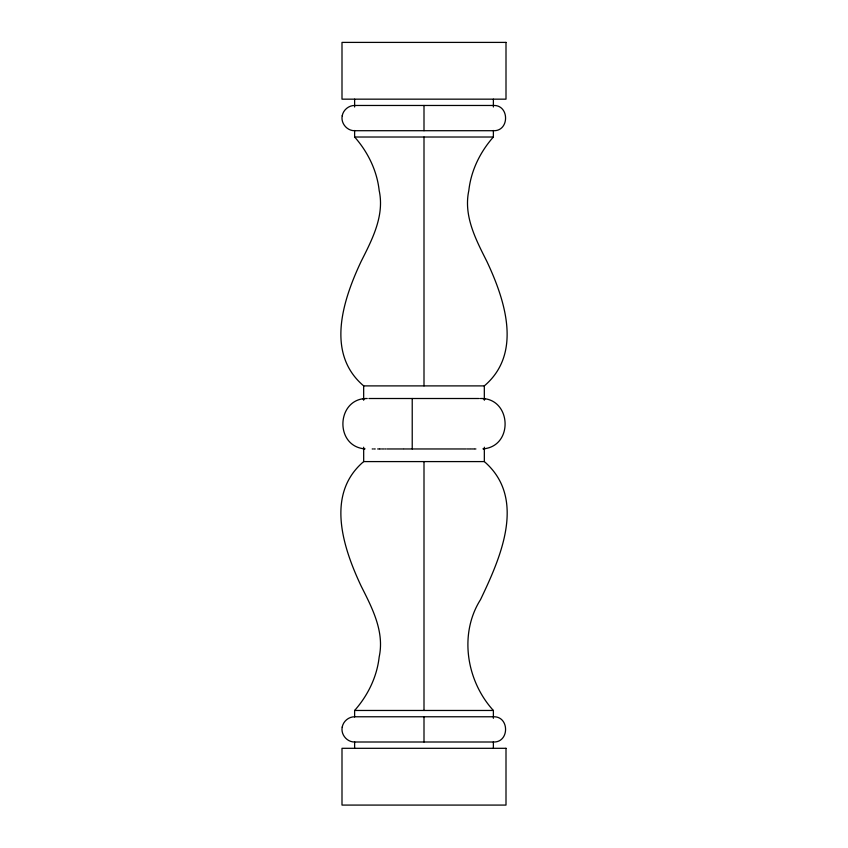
<?xml version="1.0" encoding="UTF-8"?>
<svg xmlns="http://www.w3.org/2000/svg" width="848" height="848" viewBox="0 0 848 848"><rect width="100%" height="100%" fill="white"/><g stroke="black" fill="none" stroke-linecap="round" stroke-linejoin="round"><path stroke-width="1.27" d="M493.366 137.016C480.148 151.983 471.032 170.554 468.827 190.514C463.337 215.901 475.855 239.549 486.879 261.449C504.846 299.641 522.76 353.33 484.314 385.893L484.335 400.245M354.634 710.465C367.852 695.498 376.968 676.916 379.173 656.956C384.663 631.569 372.145 607.931 361.121 586.032C343.154 547.84 325.24 494.151 363.686 461.588L363.665 447.225M367.248 398.507C336.264 397.945 334.144 446.642 365.022 448.868L362.774 448.55M485.257 448.55L482.957 448.868C514.089 446.62 511.598 397.489 480.371 398.507M362.774 398.931L365.043 398.613M354.634 137.016C367.852 151.983 376.968 170.554 379.173 190.514C384.663 215.901 372.145 239.549 361.121 261.449C343.154 299.641 325.24 353.33 363.686 385.893L484.335 385.893M368.901 398.507L478.23 398.507M478.59 398.507L479.247 398.507M485.226 398.931L482.957 398.613M372.208 448.963L372.823 448.963M373.809 448.963L375.24 448.963M377.646 448.963L379.395 448.963M379.862 448.963L381.271 448.963M382.247 448.963L383.762 448.963M384.78 448.963L385.829 448.963M386.911 448.963L403.521 448.963M404.136 448.963L466.018 448.963M466.972 448.963L470.492 448.963M471.297 448.963L474.117 448.963M474.753 448.963L475.919 448.963M363.665 461.588L484.335 461.588C527.159 498.656 500.256 558.249 480.53 599.61C458.715 634.071 466.548 681.103 493.366 710.465M493.377 99.163L493.377 106.996M493.377 130.486L493.377 137.016L354.623 137.016L354.623 130.486M493.377 718.298L493.377 710.465L354.623 710.465L354.623 716.995M493.377 741.788L493.377 748.307M484.335 447.225L484.335 461.588M424 105.47L424 130.709M424 137.016L424 385.893M424 461.588L424 710.465M424 716.772L424 742M412.223 398.507L412.223 448.963M363.665 385.893L363.665 400.245M354.623 99.163L354.623 106.996M354.623 741.788L354.623 748.307M342.21 115.794C340.652 123.236 347.023 130.878 354.623 130.709L493.366 130.709C509.627 131.408 509.637 104.792 493.377 105.47L354.634 105.47C348.719 105.417 343.249 109.964 342.21 115.794M342.21 727.096C340.652 734.538 347.023 742.17 354.623 742L493.366 742C509.627 742.7 509.637 716.094 493.377 716.772L354.634 716.772C348.719 716.719 343.249 721.266 342.21 727.096M506.002 42.4L341.998 42.4L341.998 99.163L506.002 99.163L506.002 42.4M506.002 748.307L341.998 748.307L341.998 805.081L506.002 805.081L506.002 748.307"/></g></svg>
